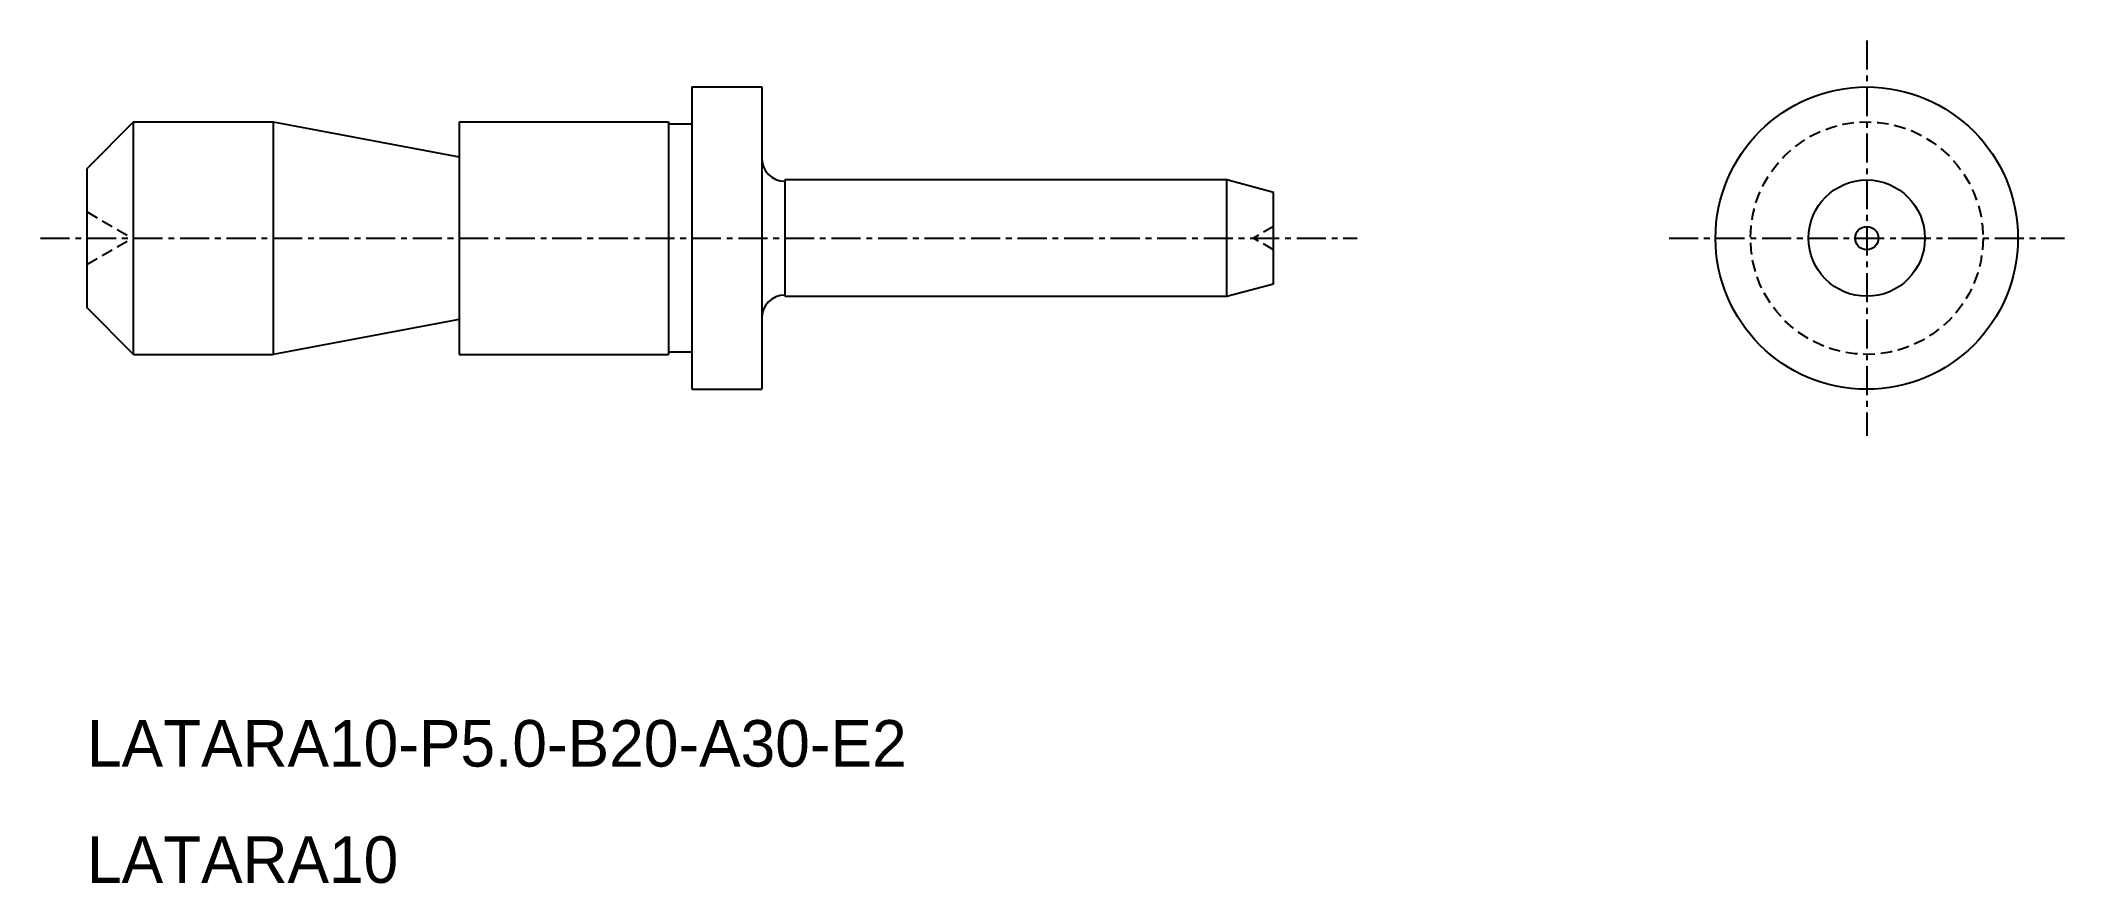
# Model space of a CAD drawing. Extents: x -1486.1 to -1399.1, y -1153.5 to -1117.2.
import ezdxf

# ---------------------------------------------------------------- set-up
doc = ezdxf.new("R2010")
doc.units = 0
doc.linetypes.add('CENTER', pattern=[2, 1.25, -0.25, 0.25, -0.25])
doc.linetypes.add('DASHED', pattern=[0.75, 0.5, -0.25])
doc.layers.get('0').update_dxf_attribs({"linetype": 'CONTINUOUS'})
doc.layers.add('CENTER', color=1, linetype='CENTER')

msp = doc.modelspace()

# ---------------------------------------------------------------- linework, layer by layer
at = {"color": 7, "linetype": 'CONTINUOUS'}
for p, q in [((-1458.149, -1119.2), (-1458.149, -1132.2)), ((-1458.149, -1119.2), (-1455.149, -1119.2)), ((-1455.149, -1119.2), (-1455.149, -1132.2)), ((-1482.149, -1120.7), (-1484.149, -1122.7)), ((-1482.149, -1120.7), (-1476.149, -1120.7)), ((-1476.149, -1120.7), (-1468.149, -1122.2)), ((-1476.149, -1120.7), (-1476.149, -1130.7)), ((-1468.149, -1120.7), (-1459.149, -1120.7)), ((-1468.149, -1120.7), (-1468.149, -1130.7)), ((-1459.149, -1120.7), (-1459.149, -1130.7)), ((-1484.149, -1128.7), (-1484.149, -1122.7)), ((-1435.149, -1123.2), (-1454.149, -1123.2)), ((-1454.149, -1123.2), (-1454.149, -1128.2)), ((-1435.149, -1128.2), (-1435.149, -1123.2)), ((-1433.149, -1123.736), (-1435.149, -1123.2)), ((-1433.149, -1127.665), (-1433.149, -1123.736)), ((-1454.149, -1128.2), (-1435.149, -1128.2)), ((-1435.149, -1128.2), (-1433.149, -1127.665)), ((-1482.149, -1130.7), (-1484.149, -1128.7)), ((-1468.149, -1129.2), (-1476.149, -1130.7)), ((-1482.149, -1130.7), (-1476.149, -1130.7)), ((-1468.149, -1130.7), (-1459.149, -1130.7)), ((-1458.149, -1132.2), (-1455.149, -1132.2))]:
    msp.add_line(p, q, dxfattribs=at)
at = {"color": 3, "linetype": 'DASHED'}
for p, q in [((-1484.149, -1124.575), (-1482.2, -1125.7)), ((-1484.149, -1126.825), (-1482.2, -1125.7)), ((-1433.149, -1125.2), (-1434.015, -1125.7)), ((-1433.149, -1126.2), (-1434.015, -1125.7))]:
    msp.add_line(p, q, dxfattribs=at)
at = {"color": 7, "linetype": 'CONTINUOUS'}
for points in [[(-1458.149, -1120.8), (-1459.149, -1120.8)], [(-1458.149, -1130.6), (-1459.149, -1130.6)]]:
    msp.add_lwpolyline(points, dxfattribs=at)
msp.add_circle((-1407.649, -1125.7), 6.5, dxfattribs=at)
at = {"color": 3, "linetype": 'DASHED'}
msp.add_circle((-1407.649, -1125.7), 5, dxfattribs=at)
msp.add_circle((-1407.649, -1125.7), 2.5)
at = {"color": 7}
for centre, start, end in [((-1454.149, -1122.25), 180, 270), ((-1454.149, -1129.15), 90, 180)]:
    msp.add_arc(centre, 1, start, end, dxfattribs=at)
at = {"layer": 'CENTER', "color": 1, "linetype": 'CENTER'}
for p, q in [((-1407.649, -1117.2), (-1407.649, -1134.2)), ((-1486.149, -1125.7), (-1429.546, -1125.7)), ((-1416.149, -1125.7), (-1399.149, -1125.7))]:
    msp.add_line(p, q, dxfattribs=at)
at = {"layer": 'CENTER', "color": 7, "linetype": 'CONTINUOUS'}
msp.add_line((-1482.149, -1130.7), (-1482.149, -1120.7), dxfattribs=at)
msp.add_circle((-1407.649, -1125.7), 0.5, dxfattribs=at)

# ---------------------------------------------------------------- texts
at = {"color": 7, "linetype": 'CONTINUOUS'}
for s, p in [('LATARA10-P5.0-B20-A30-E2', (-1484.149, -1148.422)), ('LATARA10', (-1484.149, -1153.422))]:
    msp.add_text(s, height=2, dxfattribs=at).set_placement(p)

doc.saveas('drawing.dxf')
